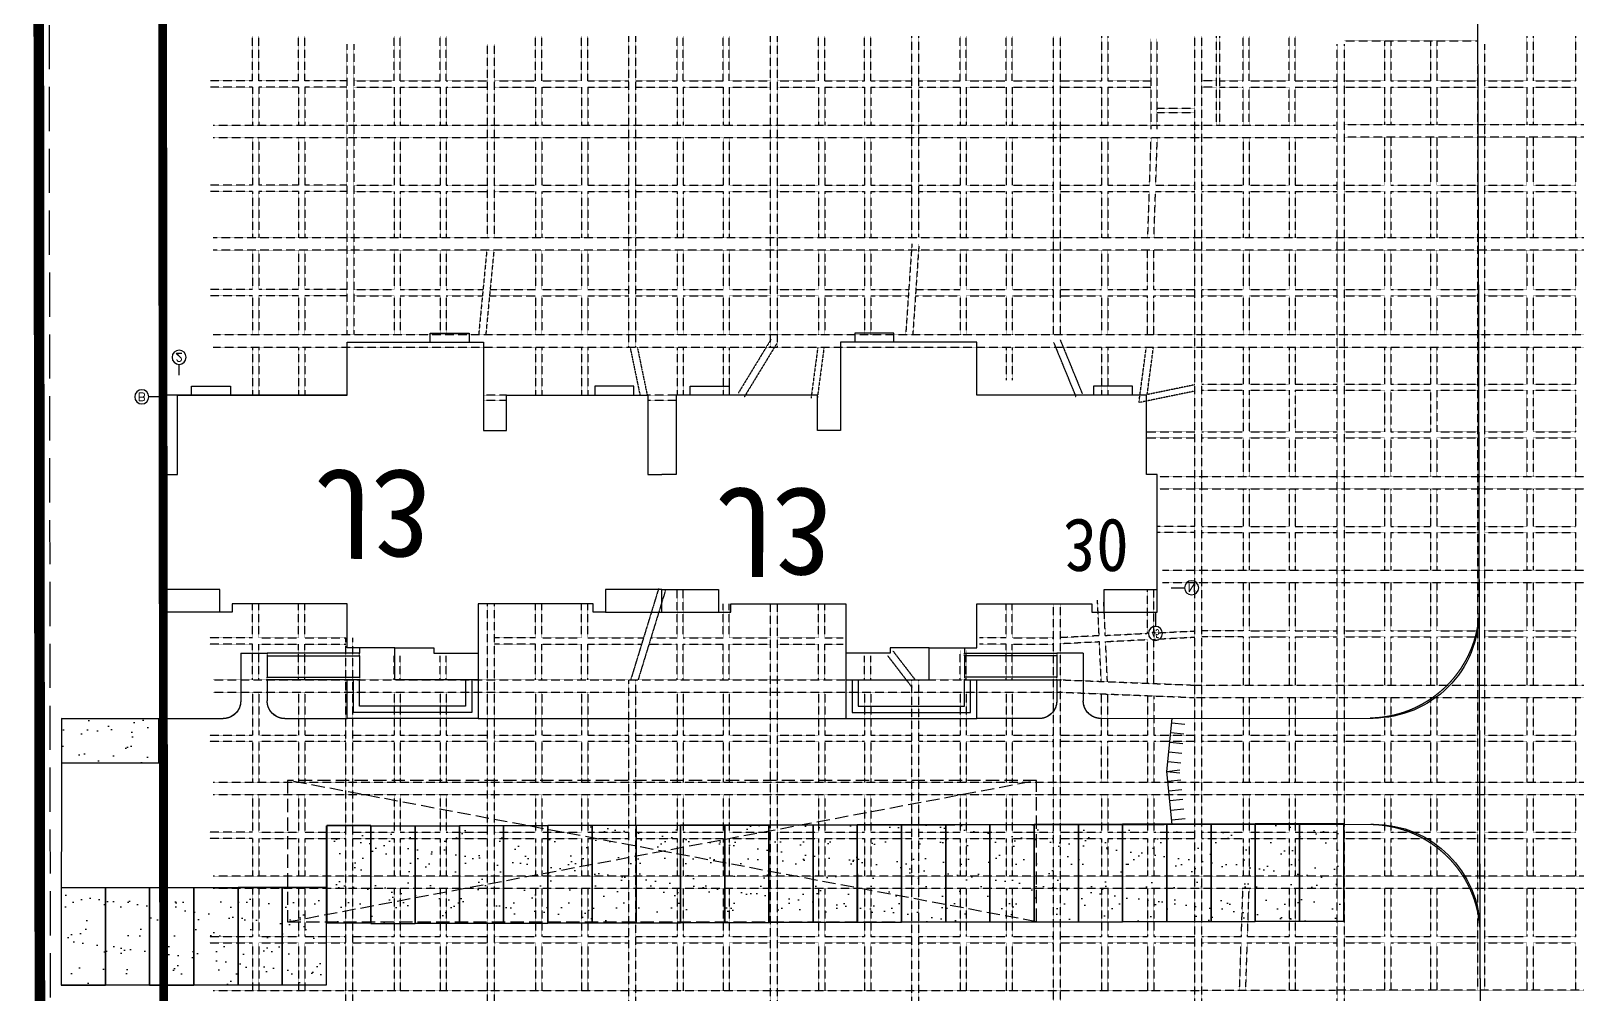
# Model space of a CAD drawing. Extents: x -1348811 to 123514, y -640545 to 749356.
# Drawn here: x -604078 to -516659, y 138089 to 192568 of the extents above; entities that cross this region are included whole.
import ezdxf
from ezdxf.enums import TextEntityAlignment as Align

# ---------------------------------------------------------------- set-up
doc = ezdxf.new("R2010")
doc.units = 0
doc.header["$LTSCALE"] = 10
doc.header["$MEASUREMENT"] = 0
for name, pattern in [('DASH', [0.35, 0.25, -0.1]), ('DASHDOT', [25.4, 12.7, -6.35, 0, -6.35]), ('DASHED2', [0.375, 0.25, -0.125]), ('DOTE', [2.42, 2, -0.2, 0.02, -0.2])]:
    doc.linetypes.add(name, pattern=pattern)
doc.layers.get('0').update_dxf_attribs({"linetype": 'CONTINUOUS'})
for name, color, linetype in [('AXIS', 3, 'CONTINUOUS'), ('AXIS_TEXT', 7, 'CONTINUOUS'), ('BEAM', 4, 'DASHED2'), ('BEAM_SE', 144, 'DASHED2'), ('BG', 40, 'CONTINUOUS'), ('car', 62, 'CONTINUOUS'), ('PUB_HATCH', 9, 'CONTINUOUS'), ('road', 7, 'CONTINUOUS'), ('STAIR', 9, 'CONTINUOUS'), ('STAIRS', 9, 'CONTINUOUS'), ('围墙', 6, 'CONTINUOUS'), ('图框', 7, 'CONTINUOUS'), ('小路', 55, 'CONTINUOUS'), ('层数', 252, 'CONTINUOUS'), ('控制线', 5, 'CONTINUOUS'), ('楼号', 252, 'CONTINUOUS'), ('消防登高场地', 3, 'CONTINUOUS'), ('铺地', 142, 'CONTINUOUS'), ('面积', 5, 'CONTINUOUS'), ('高层住宅轮廓线', 7, 'CONTINUOUS')]:
    doc.layers.add(name, color=color, linetype=linetype)
doc.styles.add('2', font='')
doc.styles.add('_TCH_AXIS', font='COMPLEX', dxfattribs={"bigfont": 'GBCBIG'})
doc.styles.add('COMPLEX', font='COMPLEX')
doc.styles.add('黑体', font='simhei.ttf')
doc.styles.get('2').set_extended_font_data('SimSun')

# ---------------------------------------------------------------- blocks, each defined once
blk = doc.blocks.new('_AXISO')
blk.add_circle((0, 0), 0.5)
at = {"layer": 'AXIS_TEXT', "style": 'COMPLEX', "width": 1.041667}
blk.add_attdef('A', text='', height=0.56, dxfattribs=at).set_placement((-0.25, -0.28), (0.25, -0.28), align=Align.FIT)
blk = doc.blocks.new('p2')
at = {"layer": 'AXIS'}
for p, q in [((27.9, 1.32), (27.9, 2.082)), ((28.781, -0.1), (29.545, -0.1)), ((-28.183, -10.9), (-29.013, -10.9)), ((-27.3, -12.135), (-27.3, -12.735))]:
    blk.add_line(p, q, dxfattribs=at)
at = {"layer": 'STAIR'}
for p, q in [((-17.1, 5.4), (-17.1, 5.4)), ((17.1, 5.4), (17.1, 5.4)), ((-22.32, 3.75), (-22.32, 4.95)), ((-17.1, 3.75), (-17.1, 4.95)), ((17.1, 3.75), (17.1, 4.95)), ((22.32, 3.75), (22.32, 4.95)), ((-17.1, 3.3), (-17.1, 3.6)), ((17.1, 3.3), (17.1, 3.6)), ((0, 1.28), (0, 0))]:
    blk.add_line(p, q, dxfattribs=at)
for points in [[(-10.4, 5.1), (-10.4, 5.1), (-10.4, 7.3), (-17.8, 7.3), (-17.8, 5.1)], [(10.4, 5.1), (10.4, 5.1), (10.4, 7.3), (17.8, 7.3), (17.8, 5.1)], [(-10.75, 5.1), (-10.75, 6.95), (-17.45, 6.95), (-17.45, 5.1)], [(-11.1, 5.1), (-11.1, 6.6), (-17.1, 6.6), (-17.1, 5.1)], [(10.75, 5.1), (10.75, 6.95), (17.45, 6.95), (17.45, 5.1)], [(11.1, 5.1), (11.1, 6.6), (17.1, 6.6), (17.1, 5.1)], [(-17.1, 5.05), (-17.1, 5.1), (-22.32, 5.1), (-22.32, 5.05)], [(-22.32, 5), (-22.32, 4.95), (-17.1, 4.95), (-17.1, 5)], [(17.1, 5.05), (17.1, 5.1), (22.32, 5.1), (22.32, 5.05)], [(22.32, 5), (22.32, 4.95), (17.1, 4.95), (17.1, 5)], [(-22.32, 3.7), (-22.32, 3.75), (-17.1, 3.75), (-17.1, 3.7)], [(-17.1, 3.65), (-17.1, 3.6), (-22.32, 3.6), (-22.32, 3.65)], [(22.32, 3.7), (22.32, 3.75), (17.1, 3.75), (17.1, 3.7)], [(17.1, 3.65), (17.1, 3.6), (22.32, 3.6), (22.32, 3.65)], [(-25, 1.28), (-28, 1.28), (-28, 0)], [(-3.2, 1.28), (3.2, 1.28)], [(25, 1.28), (28, 1.28), (28, 0)], [(-26.6, -11), (-26.6, -11.5), (-24.4, -11.5), (-24.4, -11)], [(-1.6, -11), (-1.6, -11.5), (-3.8, -11.5), (-3.8, -11)], [(1.6, -11), (1.6, -11.5), (3.8, -11.5), (3.8, -11)], [(26.6, -11), (26.6, -11.5), (24.4, -11.5), (24.4, -11)], [(-13.1, -14), (-13.1, -14.5), (-10.9, -14.5), (-10.9, -14)], [(13.1, -14), (13.1, -14.5), (10.9, -14.5), (10.9, -14)]]:
    blk.add_lwpolyline(points, dxfattribs=at)
at = {"layer": '高层住宅轮廓线'}
for points in [[(0, 0), (-3.2, 0), (-3.2, 1.28), (-3.9, 1.28), (-3.9, 0.8), (-10.4, 0.8), (-10.4, 5.1), (-15.1, 5.1), (-15.1, 3.3), (-17.8, 3.3), (-17.8, 0.8), (-24.3, 0.8), (-24.3, 1.28), (-25, 1.28), (-25, 0), (-28, 0), (-28, -6.5), (-27.4, -6.5), (-27.4, -11), (-17.8, -11), (-17.8, -14), (-10.1, -14), (-10.1, -9), (-8.8, -9), (-8.8, -11), (-0.8, -11), (-0.8, -6.5), (0, -6.5), (0, -6.5)], [(0, 0), (3.2, 0), (3.2, 1.28), (3.9, 1.28), (3.9, 0.8), (10.4, 0.8), (10.4, 5.1), (15.1, 5.1), (15.1, 3.3), (17.8, 3.3), (17.8, 0.8), (24.3, 0.8), (24.3, 1.28), (25, 1.28), (25, 0), (28, 0), (28, -6.5), (27.4, -6.5), (27.4, -11), (17.8, -11), (17.8, -14), (10.1, -14), (10.1, -9), (8.8, -9), (8.8, -11), (0.8, -11), (0.8, -6.5), (0, -6.5), (0, -6.5)], [(-15.1, 3.3), (-12.9, 3.3), (-12.9, 3.6), (-10.4, 3.6)], [(15.1, 3.3), (12.9, 3.3), (12.9, 3.6), (10.4, 3.6)]]:
    blk.add_lwpolyline(points, dxfattribs=at)
at = {"layer": 'AXIS'}
ref = blk.add_blockref('_AXISO', (27.9, 2.482), dxfattribs=dict(at, xscale=0.8000000000000007, yscale=0.8, zscale=0.8))
ref.add_attrib('A', '45', dxfattribs={"layer": 'AXIS_TEXT', "height": 0.4525, "style": '_TCH_AXIS', "width": 0.6}).set_placement((27.674, 2.256), (28.126, 2.256), align=Align.FIT)
ref = blk.add_blockref('_AXISO', (29.945, -0.1), dxfattribs=dict(at, xscale=0.8000000000000007, yscale=0.8, zscale=0.8))
ref.add_attrib('A', 'N', dxfattribs={"layer": 'AXIS_TEXT', "height": 0.453, "style": '_TCH_AXIS', "width": 1.105263}).set_placement((29.719, -0.326), (30.171, -0.326), align=Align.FIT)
ref = blk.add_blockref('_AXISO', (-29.413, -10.9), dxfattribs=dict(at, xscale=0.8000000000000007, yscale=0.7999999999999998, zscale=0.8))
ref.add_attrib('A', 'B', dxfattribs={"layer": 'AXIS_TEXT', "height": 0.453, "style": '_TCH_AXIS', "width": 1.235294}).set_placement((-29.639, -11.126), (-29.187, -11.126), align=Align.FIT)
ref = blk.add_blockref('_AXISO', (-27.3, -13.135), dxfattribs=dict(at, xscale=0.8000000000000007, yscale=0.8000000000000007, zscale=0.8))
ref.add_attrib('A', '2', dxfattribs={"layer": 'AXIS_TEXT', "height": 0.453, "style": '_TCH_AXIS', "width": 1.5}).set_placement((-27.526, -13.361), (-27.074, -13.361), align=Align.FIT)
blk = doc.blocks.new('A$C0E591078')
at = {"layer": 'road', "linetype": 'DASH', "ltscale": 10}
blk.add_line((106.41, 80.87), (137.1, 193.679), dxfattribs=at)
at = {"layer": '铺地', "linetype": 'DASH', "ltscale": 10}
for p, q in [((45.737, 163.208), (49.627, 177.75)), ((49.627, 177.75), (64.111, 173.849)), ((64.111, 173.849), (61.78, 165.165)), ((61.782, 165.175), (118.771, 149.726)), ((45.737, 163.208), (54.549, 160.835)), ((54.552, 157.002), (55.254, 159.609)), ((56.391, 158.06), (56.703, 159.219)), ((57.928, 159.925), (61.327, 159.009)), ((54.552, 157.002), (56.001, 156.612)), ((68.473, 157.085), (88.557, 151.675)), ((99.101, 148.835), (95.702, 149.751)), ((102.48, 147.918), (117.179, 143.942)), ((99.495, 146.451), (99.807, 147.61)), ((100.553, 144.613), (101.253, 147.213)), ((100.553, 144.613), (99.104, 145.003))]:
    blk.add_line(p, q, dxfattribs=at)
for centre, radius, start, end in [((54.289, 159.869), 1, 344.92597, 74.92597), ((57.668, 158.959), 1, 74.92597, 164.92597), ((120.299, 155.815), 6.277, 255.9036, 342.26179), ((98.841, 147.87), 1, 344.92597, 74.92597), ((102.219, 146.953), 1, 74.86203, 164.92597), ((115.431, 137.914), 6.276, 347.29466, 73.8207)]:
    blk.add_arc(centre, radius, start, end, dxfattribs=at)
at = {"layer": '面积', "color": 1, "linetype": 'DOTE'}
blk.add_lwpolyline([(0.421, 0.47), (110.507, -29.312), (128.924, -18.755), (198.499, 236.989), (187.448, 250.863, 0.004195), (167.593, 249.775), (66.131, 243.361), (0.421, 0.47)], format="xyb", close=True, dxfattribs=at)
at = {"layer": 'car', "linetype": 'ByBlock', "rotation": 344.9259704951949}
blk.add_blockref('p2', (76.616, 147.331), dxfattribs=at)
at = {"layer": '层数', "style": '2', "width": 0.9}
blk.add_text('30', height=3, rotation=345, dxfattribs=at).set_placement((97.52, 137.592))
at = {"layer": '楼号', "style": '黑体'}
blk.add_text('J3', height=5, rotation=345, dxfattribs=at).set_placement((77.899, 141.065))
blk = doc.blocks.new('lll')
at = {"layer": 'BEAM'}
for p, q in [((55796, 18024), (55796, -93476)), ((56196, 18024), (56196, -93476)), ((63846, 18024), (63846, -93026)), ((64246, 18024), (64246, -93026)), ((47796, 14613), (47796, -61383)), ((48196, 14748), (48196, -61383)), ((31796, 9212), (31796, -61383)), ((32196, 9347), (32196, -61383)), ((39796, 8746), (39796, -57076)), ((40196, 8881), (40196, -57076)), ((23796, 6512), (23796, -57076)), ((24196, 6331), (24196, -57076)), ((7796, 874), (7796, -59451)), ((8196, 874), (8196, -59451)), ((15796, 274), (15796, -61383)), ((16196, 274), (16196, -61383)), ((56246, -39476), (296, -39476)), ((56246, -39526), (63746, -39526)), ((88246, -39526), (63746, -39526)), ((71796, -39526), (71796, -93026)), ((72196, -39526), (72196, -93026)), ((95846, -45276), (296, -45276)), ((95846, -45976), (296, -45976)), ((95846, -50576), (296, -50576)), ((95846, -51276), (296, -51276)), ((296, -56376), (47996, -56376)), ((38408, -58460), (39796, -56658)), ((47996, -56376), (48239, -56376)), ((48239, -56376), (55739, -56076)), ((48253, -57076), (55753, -56776)), ((55739, -56076), (95696, -56076)), ((55753, -56776), (95696, -56776)), ((296, -57076), (48253, -57076)), ((25475, -62241), (23894, -57076)), ((25857, -62124), (24312, -57076)), ((38724, -58705), (39979, -57076)), ((53966, -62576), (95696, -62576)), ((53966, -63276), (95696, -63276)), ((53816, -67876), (95746, -67876)), ((53816, -68576), (95746, -68576)), ((16866, -72883), (15566, -72883)), ((16866, -73183), (15566, -73183)), ((23863, -75881), (24429, -73142)), ((24272, -75881), (24821, -73223)), ((26466, -72883), (24866, -72882)), ((26466, -73183), (24866, -73182)), ((31825, -76330), (29975, -73286)), ((32167, -76122), (30317, -73079)), ((47811, -76150), (49056, -73107)), ((48181, -76302), (49426, -73258)), ((81579, -75881), (296, -75881)), ((23796, -75881), (23796, -93476)), ((24196, -75881), (24196, -93476)), ((31796, -75881), (31796, -93476)), ((32196, -75881), (32196, -93476)), ((81579, -76581), (296, -76581)), ((7846, -93026), (7846, -76626)), ((8246, -93026), (8246, -76626)), ((15761, -81376), (15299, -76581)), ((16163, -81376), (15701, -76581)), ((39796, -81740), (39443, -76581)), ((40195, -81712), (39844, -76581)), ((47796, -76626), (47796, -93476)), ((48196, -76626), (48196, -93476)), ((81563, -81376), (296, -81376)), ((81563, -82076), (296, -82076)), ((15796, -82076), (15796, -93026)), ((16196, -82076), (16196, -93026)), ((39796, -82126), (39796, -93476)), ((40196, -82126), (40196, -93476)), ((63746, -87726), (296, -87726)), ((53296, -93326), (53296, -88226)), ((53646, -93326), (53646, -88226)), ((91894, -87776), (64246, -87776)), ((63746, -88426), (296, -88426)), ((53646, -89158), (55796, -89158)), ((56996, -93476), (56996, -88426)), ((57196, -93476), (57196, -88426)), ((91894, -88476), (64246, -88476)), ((53646, -89408), (55796, -89408)), ((64246, -93226), (71746, -93226))]:
    blk.add_line(p, q, dxfattribs=at)
at = {"layer": 'BEAM_SE'}
for p, q in [((2521, -42201), (2521, -39476)), ((2871, -42201), (2871, -39476)), ((5121, -42201), (5121, -39476)), ((5471, -42201), (5471, -39476)), ((10521, -42201), (10521, -39476)), ((10871, -42201), (10871, -39476)), ((13121, -42201), (13121, -39476)), ((13471, -42201), (13471, -39476)), ((18521, -42201), (18521, -39476)), ((18871, -42201), (18871, -39476)), ((21121, -42201), (21121, -39476)), ((21471, -42201), (21471, -39476)), ((26521, -42201), (26521, -39476)), ((26871, -42201), (26871, -39476)), ((29121, -42201), (29121, -39476)), ((29471, -42201), (29471, -39476)), ((34521, -42201), (34521, -39476)), ((34871, -42201), (34871, -39476)), ((37121, -42201), (37121, -39476)), ((37471, -42201), (37471, -39476)), ((42521, -42201), (42521, -39476)), ((42871, -42201), (42871, -39476)), ((45121, -42201), (45121, -39476)), ((45471, -42201), (45471, -39476)), ((50521, -42201), (50521, -39476)), ((50871, -42201), (50871, -39476)), ((53121, -42201), (53121, -39476)), ((53471, -42201), (53471, -39476)), ((58321, -39526), (58410, -42201)), ((58671, -39526), (58760, -42201)), ((61121, -42201), (61121, -39526)), ((61471, -42201), (61471, -39526)), ((66521, -42201), (66521, -39526)), ((66871, -42201), (66871, -39526)), ((69121, -42201), (69121, -39526)), ((69471, -42201), (69471, -39526)), ((74571, -42201), (74571, -39526)), ((74921, -42201), (74921, -39526)), ((77321, -42201), (77321, -39526)), ((96, -42201), (2521, -42201)), ((96, -42551), (2521, -42551)), ((2521, -45276), (2521, -42551)), ((2871, -42201), (5121, -42201)), ((2871, -42551), (5121, -42551)), ((2871, -45276), (2871, -42551)), ((5121, -45276), (5121, -42551)), ((5471, -42201), (7796, -42201)), ((5471, -42551), (7796, -42551)), ((5471, -45276), (5471, -42551)), ((8196, -42201), (10521, -42201)), ((8196, -42551), (10521, -42551)), ((10521, -45276), (10521, -42551)), ((10871, -42201), (13121, -42201)), ((10871, -42551), (13121, -42551)), ((10871, -45276), (10871, -42551)), ((13121, -45276), (13121, -42551)), ((13471, -42201), (15796, -42201)), ((13471, -42551), (15796, -42551)), ((13471, -45276), (13471, -42551)), ((16196, -42201), (18521, -42201)), ((16196, -42551), (18521, -42551)), ((18521, -45276), (18521, -42551)), ((18871, -42201), (21121, -42201)), ((18871, -42551), (21121, -42551)), ((18871, -45276), (18871, -42551)), ((21121, -45276), (21121, -42551)), ((21471, -42201), (23796, -42201)), ((21471, -42551), (23796, -42551)), ((21471, -45276), (21471, -42551)), ((24196, -42201), (26521, -42201)), ((24196, -42551), (26521, -42551)), ((26521, -45276), (26521, -42551)), ((26871, -42201), (29121, -42201)), ((26871, -42551), (29121, -42551)), ((26871, -45276), (26871, -42551)), ((29121, -45276), (29121, -42551)), ((29471, -42201), (31796, -42201)), ((29471, -42551), (31796, -42551)), ((29471, -45276), (29471, -42551)), ((32196, -42201), (34521, -42201)), ((32196, -42551), (34521, -42551)), ((34521, -45276), (34521, -42551)), ((34871, -42201), (37121, -42201)), ((34871, -42551), (37121, -42551)), ((34871, -45276), (34871, -42551)), ((37121, -45276), (37121, -42551)), ((37471, -42201), (39796, -42201)), ((37471, -42551), (39796, -42551)), ((37471, -45276), (37471, -42551)), ((40196, -42201), (42521, -42201)), ((40196, -42551), (42521, -42551)), ((42521, -45276), (42521, -42551)), ((42871, -42201), (45121, -42201)), ((42871, -42551), (45121, -42551)), ((42871, -45276), (42871, -42551)), ((45121, -45276), (45121, -42551)), ((45471, -42201), (47796, -42201)), ((45471, -42551), (47796, -42551)), ((45471, -45276), (45471, -42551)), ((48196, -42201), (50521, -42201)), ((48196, -42551), (50521, -42551)), ((50521, -45276), (50521, -42551)), ((50871, -42201), (53121, -42201)), ((50871, -42551), (53121, -42551)), ((50871, -45276), (50871, -42551)), ((53121, -45276), (53121, -42551)), ((53471, -42201), (55796, -42201)), ((53471, -42551), (55796, -42551)), ((53471, -45276), (53471, -42551)), ((56196, -42201), (58410, -42201)), ((56196, -42551), (58422, -42551)), ((58422, -42551), (58513, -45276)), ((58760, -42201), (61121, -42201)), ((58772, -42551), (58863, -45276)), ((58772, -42551), (61121, -42551)), ((61121, -45276), (61121, -42551)), ((61471, -42201), (63846, -42201)), ((61471, -42551), (63846, -42551)), ((61471, -45276), (61471, -42551)), ((64246, -42201), (66521, -42201)), ((64246, -42551), (66521, -42551)), ((66521, -45276), (66521, -42551)), ((66871, -42201), (69121, -42201)), ((66871, -42551), (69121, -42551)), ((66871, -45276), (66871, -42551)), ((69121, -45276), (69121, -42551)), ((69471, -42201), (71796, -42201)), ((69471, -42551), (71796, -42551)), ((69471, -45276), (69471, -42551)), ((72196, -42201), (74571, -42201)), ((72196, -42551), (74571, -42551)), ((74571, -45276), (74571, -42551)), ((74921, -42201), (77321, -42201)), ((74921, -42551), (77321, -42551)), ((74921, -45276), (74921, -42551)), ((77321, -45276), (77321, -42551)), ((2521, -48101), (2521, -45976)), ((2871, -48101), (2871, -45976)), ((5121, -48101), (5121, -45976)), ((5471, -48101), (5471, -45976)), ((10521, -48101), (10521, -45976)), ((10871, -48101), (10871, -45976)), ((13121, -48101), (13121, -45976)), ((13471, -48101), (13471, -45976)), ((18521, -48101), (18521, -45976)), ((18871, -48101), (18871, -45976)), ((21121, -48101), (21121, -45976)), ((21471, -48101), (21471, -45976)), ((26521, -48101), (26521, -45976)), ((26871, -48101), (26871, -45976)), ((29121, -48101), (29121, -45976)), ((29471, -48101), (29471, -45976)), ((34521, -48101), (34521, -45976)), ((34871, -48101), (34871, -45976)), ((37121, -48101), (37121, -45976)), ((37471, -48101), (37471, -45976)), ((42521, -48101), (42521, -45976)), ((42871, -48101), (42871, -45976)), ((45121, -48101), (45121, -45976)), ((45471, -48101), (45471, -45976)), ((50521, -48101), (50521, -45976)), ((50871, -48101), (50871, -45976)), ((53121, -48101), (53121, -45976)), ((53471, -48101), (53471, -45976)), ((58521, -48101), (58521, -45976)), ((58871, -48101), (58871, -45976)), ((61121, -48101), (61121, -45976)), ((61471, -48101), (61471, -45976)), ((66521, -48101), (66521, -45976)), ((66871, -48101), (66871, -45976)), ((69121, -48101), (69121, -45976)), ((69471, -48101), (69471, -45976)), ((74571, -48101), (74571, -45976)), ((74921, -48101), (74921, -45976)), ((77321, -48101), (77321, -45976)), ((2521, -48101), (96, -48101)), ((2521, -48451), (96, -48451)), ((2521, -50576), (2521, -48451)), ((2871, -48101), (5121, -48101)), ((2871, -48451), (5121, -48451)), ((2871, -50576), (2871, -48451)), ((5121, -50576), (5121, -48451)), ((5471, -48101), (7796, -48101)), ((5471, -48451), (7796, -48451)), ((5471, -50576), (5471, -48451)), ((8196, -48101), (10521, -48101)), ((8196, -48451), (10521, -48451)), ((10521, -50576), (10521, -48451)), ((10871, -48101), (13121, -48101)), ((10871, -48451), (13121, -48451)), ((10871, -50576), (10871, -48451)), ((13121, -50576), (13121, -48451)), ((13471, -48101), (15796, -48101)), ((13471, -48451), (15796, -48451)), ((13471, -50576), (13471, -48451)), ((16196, -48101), (18521, -48101)), ((16196, -48451), (18521, -48451)), ((18521, -50576), (18521, -48451)), ((18871, -48101), (21121, -48101)), ((18871, -48451), (21121, -48451)), ((18871, -50576), (18871, -48451)), ((21121, -50576), (21121, -48451)), ((21471, -48101), (23796, -48101)), ((21471, -48451), (23796, -48451)), ((21471, -50576), (21471, -48451)), ((24196, -48101), (26521, -48101)), ((24196, -48451), (26521, -48451)), ((26521, -50576), (26521, -48451)), ((26871, -48101), (29121, -48101)), ((26871, -48451), (29121, -48451)), ((26871, -50576), (26871, -48451)), ((29121, -50576), (29121, -48451)), ((29471, -48101), (31796, -48101)), ((29471, -48451), (31796, -48451)), ((29471, -50576), (29471, -48451)), ((32196, -48101), (34521, -48101)), ((32196, -48451), (34521, -48451)), ((34521, -50576), (34521, -48451)), ((34871, -48101), (37121, -48101)), ((34871, -48451), (37121, -48451)), ((34871, -50576), (34871, -48451)), ((37121, -50576), (37121, -48451)), ((37471, -48101), (39796, -48101)), ((37471, -48451), (39796, -48451)), ((37471, -50576), (37471, -48451)), ((40196, -48101), (42521, -48101)), ((40196, -48451), (42521, -48451)), ((42521, -50576), (42521, -48451)), ((42871, -48101), (45121, -48101)), ((42871, -48451), (45121, -48451)), ((42871, -50576), (42871, -48451)), ((45121, -50576), (45121, -48451)), ((45471, -48101), (47796, -48101)), ((45471, -48451), (47796, -48451)), ((45471, -50576), (45471, -48451)), ((48196, -48101), (50521, -48101)), ((48196, -48451), (50521, -48451)), ((50521, -50576), (50521, -48451)), ((50871, -48101), (53121, -48101)), ((50871, -48451), (53121, -48451)), ((50871, -50576), (50871, -48451)), ((53121, -50576), (53121, -48451)), ((53471, -48101), (55796, -48101)), ((53471, -48451), (55796, -48451)), ((53471, -50576), (53471, -48451)), ((56196, -48101), (58521, -48101)), ((56196, -48451), (58521, -48451)), ((58521, -50576), (58521, -48451)), ((58871, -48101), (61121, -48101)), ((58871, -48451), (61121, -48451)), ((58871, -50576), (58871, -48451)), ((61121, -50576), (61121, -48451)), ((61471, -48101), (63846, -48101)), ((61471, -48451), (63846, -48451)), ((61471, -50576), (61471, -48451)), ((64246, -48101), (66521, -48101)), ((64246, -48451), (66521, -48451)), ((66521, -50576), (66521, -48451)), ((66871, -48101), (69121, -48101)), ((66871, -48451), (69121, -48451)), ((66871, -50576), (66871, -48451)), ((69121, -50576), (69121, -48451)), ((69471, -48101), (71796, -48101)), ((69471, -48451), (71796, -48451)), ((69471, -50576), (69471, -48451)), ((72196, -48101), (74571, -48101)), ((72196, -48451), (74571, -48451)), ((74571, -50576), (74571, -48451)), ((74921, -48101), (77321, -48101)), ((74921, -48451), (77321, -48451)), ((74921, -50576), (74921, -48451)), ((77321, -50576), (77321, -48451)), ((2521, -53601), (2521, -51276)), ((2871, -53601), (2871, -51276)), ((5121, -53601), (5121, -51276)), ((5471, -53601), (5471, -51276)), ((10521, -53601), (10521, -51276)), ((10871, -53601), (10871, -51276)), ((13121, -53601), (13121, -51276)), ((13471, -53601), (13471, -51276)), ((18521, -53601), (18521, -51276)), ((18871, -53601), (18871, -51276)), ((21121, -53601), (21121, -51276)), ((21471, -53601), (21471, -51276)), ((26521, -53601), (26521, -51276)), ((26871, -53601), (26871, -51276)), ((29121, -53601), (29121, -51276)), ((29471, -53601), (29471, -51276)), ((34521, -53601), (34521, -51276)), ((34871, -53601), (34871, -51276)), ((37121, -53601), (37121, -51276)), ((37471, -53601), (37471, -51276)), ((42521, -53601), (42521, -51276)), ((42871, -53601), (42871, -51276)), ((45121, -53601), (45121, -51276)), ((45471, -53601), (45471, -51276)), ((50521, -51276), (50521, -53601)), ((50871, -51276), (50871, -53601)), ((53121, -53601), (53121, -51276)), ((53471, -53601), (53471, -51276)), ((58521, -53601), (58521, -51276)), ((58871, -53601), (58871, -51276)), ((61121, -53601), (61121, -51276)), ((61471, -53601), (61471, -51276)), ((66521, -53601), (66521, -51276)), ((66871, -53601), (66871, -51276)), ((69121, -53601), (69121, -51276)), ((69471, -53601), (69471, -51276)), ((74571, -53601), (74571, -51276)), ((74921, -53601), (74921, -51276)), ((77321, -53601), (77321, -51276)), ((96, -53601), (2521, -53601)), ((96, -53951), (2521, -53951)), ((2521, -56376), (2521, -53951)), ((2871, -53601), (5121, -53601)), ((2871, -53951), (5121, -53951)), ((2871, -56376), (2871, -53951)), ((5121, -56376), (5121, -53951)), ((5471, -53601), (7796, -53601)), ((5471, -53951), (7796, -53951)), ((5471, -56376), (5471, -53951)), ((8196, -53601), (10521, -53601)), ((8196, -53951), (10521, -53951)), ((10521, -56376), (10521, -53951)), ((10871, -53601), (13121, -53601)), ((10871, -53951), (13121, -53951)), ((10871, -56376), (10871, -53951)), ((13121, -56376), (13121, -53951)), ((13471, -53601), (15796, -53601)), ((13471, -53951), (15796, -53951)), ((13471, -56376), (13471, -53951)), ((16196, -53601), (18521, -53601)), ((16196, -53951), (18521, -53951)), ((18521, -56376), (18521, -53951)), ((18871, -53601), (21121, -53601)), ((18871, -53951), (21121, -53951)), ((18871, -56376), (18871, -53951)), ((21121, -56376), (21121, -53951)), ((21471, -53601), (23796, -53601)), ((21471, -53951), (23796, -53951)), ((21471, -56376), (21471, -53951)), ((24196, -53601), (26521, -53601)), ((24196, -53951), (26521, -53951)), ((26521, -56376), (26521, -53951)), ((26871, -53601), (29121, -53601)), ((26871, -53951), (29121, -53951)), ((26871, -56376), (26871, -53951)), ((29121, -56376), (29121, -53951)), ((29471, -53601), (31796, -53601)), ((29471, -53951), (31796, -53951)), ((29471, -56376), (29471, -53951)), ((32196, -53601), (34521, -53601)), ((32196, -53951), (34521, -53951)), ((34521, -56376), (34521, -53951)), ((34871, -53601), (37121, -53601)), ((34871, -53951), (37121, -53951)), ((34871, -56376), (34871, -53951)), ((37121, -56376), (37121, -53951)), ((37471, -53601), (39796, -53601)), ((37471, -53951), (39796, -53951)), ((37471, -56376), (37471, -53951)), ((40196, -53601), (42521, -53601)), ((40196, -53951), (42521, -53951)), ((42521, -56376), (42521, -53951)), ((42871, -53601), (45121, -53601)), ((42871, -53951), (45121, -53951)), ((42871, -56376), (42871, -53951)), ((45121, -56376), (45121, -53951)), ((45471, -53601), (47796, -53601)), ((45471, -53951), (47796, -53951)), ((45471, -56376), (45471, -53951)), ((48196, -53601), (50521, -53601)), ((48196, -53951), (50521, -53951)), ((50521, -53951), (50521, -56285)), ((50871, -53601), (53121, -53601)), ((50871, -53951), (50871, -56271)), ((50871, -53951), (53121, -53951)), ((53121, -56181), (53121, -53951)), ((53471, -53601), (55796, -53601)), ((53471, -53951), (55796, -53951)), ((53471, -56167), (53471, -53951)), ((56196, -53601), (58521, -53601)), ((56196, -53951), (58521, -53951)), ((58521, -56076), (58521, -53951)), ((58871, -53601), (61121, -53601)), ((58871, -53951), (61121, -53951)), ((58871, -56076), (58871, -53951)), ((61121, -56076), (61121, -53951)), ((61471, -53601), (63846, -53601)), ((61471, -53951), (63846, -53951)), ((61471, -56076), (61471, -53951)), ((64246, -53601), (66521, -53601)), ((64246, -53951), (66521, -53951)), ((66521, -56076), (66521, -53951)), ((66871, -53601), (69121, -53601)), ((66871, -53951), (69121, -53951)), ((66871, -56076), (66871, -53951)), ((69121, -56076), (69121, -53951)), ((69471, -53601), (71796, -53601)), ((69471, -53951), (71796, -53951)), ((69471, -56076), (69471, -53951)), ((72196, -53601), (74571, -53601)), ((72196, -53951), (74571, -53951)), ((74571, -56076), (74571, -53951)), ((74921, -53601), (77321, -53601)), ((74921, -53951), (77321, -53951)), ((74921, -56076), (74921, -53951)), ((77321, -56076), (77321, -53951)), ((58521, -59501), (58521, -56776)), ((58871, -59501), (58871, -56776)), ((61121, -59501), (61121, -56776)), ((61471, -59501), (61471, -56776)), ((66521, -59501), (66521, -56776)), ((66871, -59501), (66871, -56776)), ((69121, -59501), (69121, -56776)), ((69471, -59501), (69471, -56776)), ((74571, -59501), (74571, -56776)), ((74921, -59501), (74921, -56776)), ((77321, -59501), (77321, -56776)), ((2521, -57076), (2521, -59101)), ((2871, -57076), (2871, -59101)), ((5121, -57076), (5121, -59101)), ((5471, -57076), (5471, -59101)), ((10521, -57076), (10521, -58433)), ((10871, -57076), (10871, -58433)), ((13121, -57076), (13121, -58433)), ((13471, -57076), (13471, -58433)), ((18521, -57076), (18521, -59101)), ((18871, -57076), (18871, -59101)), ((21121, -57076), (21121, -59101)), ((21471, -57076), (21471, -59101)), ((26521, -57076), (26521, -59101)), ((26871, -57076), (26871, -59101)), ((29121, -57076), (29121, -59101)), ((29471, -57076), (29471, -59101)), ((34521, -57076), (34521, -59101)), ((34871, -57076), (34871, -59101)), ((37121, -57076), (37121, -58433)), ((37471, -57076), (37471, -58433)), ((42521, -57076), (42521, -58733)), ((42871, -57076), (42871, -58733)), ((45121, -57076), (45121, -59101)), ((45471, -57076), (45471, -59101)), ((50500, -56986), (50398, -59221)), ((50851, -56972), (50748, -59239)), ((53121, -56881), (53121, -59357)), ((53471, -56867), (53471, -59375)), ((2521, -59101), (96, -59101)), ((2871, -59101), (5121, -59101)), ((5471, -59101), (7796, -59101)), ((18521, -59101), (16196, -59101)), ((18871, -59101), (21121, -59101)), ((21471, -59101), (24514, -59101)), ((24932, -59101), (26521, -59101)), ((26871, -59101), (29121, -59101)), ((29471, -59101), (31796, -59101)), ((32196, -59101), (34521, -59101)), ((34871, -59101), (35916, -59101)), ((45121, -59101), (43616, -59101)), ((45471, -59101), (47796, -59101)), ((50398, -59221), (48196, -59111)), ((50748, -59239), (53121, -59357)), ((53471, -59375), (55796, -59491)), ((2521, -59451), (96, -59451)), ((2521, -59451), (2521, -61383)), ((2871, -59451), (2871, -61383)), ((2871, -59451), (5121, -59451)), ((5121, -59451), (5121, -61383)), ((5471, -59451), (5471, -61383)), ((5471, -59451), (7796, -59451)), ((18521, -59451), (16196, -59451)), ((18521, -59451), (18521, -61383)), ((18871, -59451), (18871, -61383)), ((18871, -59451), (21121, -59451)), ((21121, -59451), (21121, -61383)), ((21471, -59451), (21471, -61383)), ((21471, -59451), (24621, -59451)), ((25039, -59451), (26521, -59451)), ((26521, -59451), (26521, -62183)), ((26871, -59451), (26871, -62183)), ((26871, -59451), (29121, -59451)), ((29121, -59451), (29121, -61383)), ((29471, -59451), (29471, -61383)), ((29471, -59451), (31796, -59451)), ((32196, -59451), (34521, -59451)), ((34521, -59451), (34521, -61383)), ((34871, -59451), (34871, -61383)), ((34871, -59451), (35916, -59451)), ((45121, -59451), (43616, -59451)), ((45121, -59451), (45121, -61383)), ((45471, -59451), (45471, -61383)), ((45471, -59451), (47796, -59451)), ((50382, -59571), (48196, -59461)), ((50382, -59571), (50291, -61575)), ((50732, -59588), (50641, -61590)), ((50732, -59588), (53121, -59708)), ((53121, -59708), (53121, -62183)), ((53471, -59725), (53471, -62183)), ((53471, -59725), (55796, -59841)), ((58521, -59501), (56196, -59501)), ((58521, -59851), (56196, -59851)), ((58521, -62576), (58521, -59851)), ((58871, -59501), (61121, -59501)), ((58871, -59851), (61121, -59851)), ((58871, -62576), (58871, -59851)), ((61121, -62576), (61121, -59851)), ((61471, -59501), (63846, -59501)), ((61471, -59851), (63846, -59851)), ((61471, -62576), (61471, -59851)), ((64246, -59501), (66521, -59501)), ((64246, -59851), (66521, -59851)), ((66521, -62576), (66521, -59851)), ((66871, -59501), (69121, -59501)), ((66871, -59851), (69121, -59851)), ((66871, -62576), (66871, -59851)), ((69121, -62576), (69121, -59851)), ((69471, -59501), (71796, -59501)), ((69471, -59851), (71796, -59851)), ((69471, -62576), (69471, -59851)), ((72196, -59501), (74571, -59501)), ((72196, -59851), (74571, -59851)), ((74571, -62576), (74571, -59851)), ((74921, -59501), (77321, -59501)), ((74921, -59851), (77321, -59851)), ((74921, -62576), (74921, -59851)), ((77321, -62576), (77321, -59851)), ((58521, -65401), (58521, -63276)), ((58871, -65401), (58871, -63276)), ((61121, -65401), (61121, -63276)), ((61471, -65401), (61471, -63276)), ((66521, -65401), (66521, -63276)), ((66871, -65401), (66871, -63276)), ((69121, -65401), (69121, -63276)), ((69471, -65401), (69471, -63276)), ((74571, -65401), (74571, -63276)), ((74921, -65401), (74921, -63276)), ((77321, -65401), (77321, -63276)), ((55796, -65401), (53666, -65401)), ((56196, -65401), (58521, -65401)), ((58871, -65401), (61121, -65401)), ((61471, -65401), (63846, -65401)), ((64246, -65401), (66521, -65401)), ((66871, -65401), (69121, -65401)), ((69471, -65401), (71796, -65401)), ((72196, -65401), (74571, -65401)), ((74921, -65401), (77321, -65401)), ((55796, -65751), (53666, -65751)), ((56196, -65751), (58521, -65751)), ((58521, -67876), (58521, -65751)), ((58871, -65751), (61121, -65751)), ((58871, -67876), (58871, -65751)), ((61121, -67876), (61121, -65751)), ((61471, -65751), (63846, -65751)), ((61471, -67876), (61471, -65751)), ((64246, -65751), (66521, -65751)), ((66521, -67876), (66521, -65751)), ((66871, -65751), (69121, -65751)), ((66871, -67876), (66871, -65751)), ((69121, -67876), (69121, -65751)), ((69471, -65751), (71796, -65751)), ((69471, -67876), (69471, -65751)), ((72196, -65751), (74571, -65751)), ((74571, -67876), (74571, -65751)), ((74921, -65751), (77321, -65751)), ((74921, -67876), (74921, -65751)), ((77321, -67876), (77321, -65751)), ((58521, -70758), (58521, -68576)), ((58871, -70758), (58871, -68576)), ((61121, -70758), (61121, -68576)), ((61471, -70758), (61471, -68576)), ((66521, -70758), (66521, -68576)), ((66871, -70758), (66871, -68576)), ((69121, -70758), (69121, -68576)), ((69471, -70758), (69471, -68576)), ((74571, -70758), (74571, -68576)), ((74921, -70758), (74921, -68576)), ((77321, -70758), (77321, -68576)), ((53066, -70758), (55796, -70758)), ((56196, -70758), (58521, -70758)), ((58871, -70758), (61121, -70758)), ((61471, -70758), (63846, -70758)), ((64246, -70758), (66521, -70758)), ((66871, -70758), (69121, -70758)), ((69471, -70758), (71796, -70758)), ((72196, -70758), (74571, -70758)), ((74921, -70758), (77321, -70758)), ((53066, -71108), (55796, -71108)), ((56196, -71108), (58521, -71108)), ((58521, -73452), (58521, -71108)), ((58871, -71108), (61121, -71108)), ((58871, -73452), (58871, -71108)), ((61121, -73452), (61121, -71108)), ((61471, -71108), (63846, -71108)), ((61471, -73453), (61471, -71108)), ((64246, -71108), (66521, -71108)), ((66521, -73454), (66521, -71108)), ((66871, -71108), (69121, -71108)), ((66871, -73454), (66871, -71108)), ((69121, -73454), (69121, -71108)), ((69471, -71108), (71796, -71108)), ((69471, -73455), (69471, -71108)), ((72196, -71108), (74571, -71108)), ((74571, -73456), (74571, -71108)), ((74921, -71108), (77321, -71108)), ((74921, -73456), (74921, -71108)), ((77321, -73457), (77321, -71108)), ((2521, -75881), (2521, -73183)), ((2871, -75881), (2871, -73183)), ((5121, -75881), (5121, -73183)), ((5471, -75881), (5471, -73183)), ((18521, -75881), (18521, -73183)), ((18871, -75881), (18871, -73183)), ((21121, -75881), (21121, -73183)), ((21471, -75881), (21471, -73183)), ((26521, -75881), (26521, -73183)), ((26871, -75881), (26871, -73183)), ((29121, -75881), (29121, -73183)), ((29471, -75881), (29471, -73183)), ((34474, -75881), (34093, -73006)), ((34827, -75881), (34439, -72960)), ((50521, -75881), (50521, -73183)), ((50871, -75881), (50871, -73183)), ((52634, -72756), (53048, -75881)), ((55796, -73406), (52634, -72756)), ((53098, -73209), (53452, -75881)), ((55796, -73764), (53098, -73209)), ((45121, -75881), (45121, -74033)), ((45471, -75881), (45471, -74033)), ((56196, -73451), (58521, -73452)), ((56196, -73801), (58521, -73802)), ((58521, -75881), (58521, -73802)), ((58871, -73452), (61121, -73452)), ((58871, -73802), (61121, -73802)), ((58871, -75881), (58871, -73802)), ((61121, -75881), (61121, -73802)), ((61471, -73453), (63846, -73453)), ((61471, -73803), (63846, -73803)), ((61471, -75881), (61471, -73803)), ((64246, -73453), (66521, -73454)), ((64246, -73803), (66521, -73804)), ((66521, -75881), (66521, -73804)), ((66871, -73454), (69121, -73454)), ((66871, -73804), (69121, -73804)), ((66871, -75881), (66871, -73804)), ((69121, -75881), (69121, -73804)), ((69471, -73455), (71796, -73455)), ((69471, -73805), (71796, -73805)), ((69471, -75881), (69471, -73805)), ((72196, -73455), (74571, -73456)), ((72196, -73805), (74571, -73806)), ((74571, -75881), (74571, -73806)), ((74921, -73456), (77321, -73457)), ((74921, -73806), (77321, -73807)), ((74921, -75881), (74921, -73806)), ((77321, -75881), (77321, -73807)), ((2521, -78801), (2521, -76581)), ((2871, -78801), (2871, -76581)), ((5121, -78801), (5121, -76581)), ((5471, -78801), (5471, -76581)), ((10521, -78801), (10521, -76581)), ((10871, -78801), (10871, -76581)), ((13121, -78801), (13121, -76581)), ((13471, -78801), (13471, -76581)), ((18521, -78801), (18521, -76581)), ((18871, -78801), (18871, -76581)), ((21121, -78801), (21121, -76581)), ((21471, -78801), (21471, -76581)), ((26521, -78801), (26521, -76581)), ((26871, -78801), (26871, -76581)), ((29121, -78801), (29121, -76581)), ((29471, -78801), (29471, -76581)), ((34521, -78801), (34521, -76581)), ((34871, -78801), (34871, -76581)), ((37121, -78801), (37121, -76581)), ((37471, -78801), (37471, -76581)), ((42521, -78801), (42521, -76581)), ((42871, -78801), (42871, -76581)), ((45121, -78801), (45121, -76581)), ((45471, -78801), (45471, -76581)), ((50521, -78801), (50521, -76581)), ((50871, -78801), (50871, -76581)), ((53121, -76581), (53121, -78801)), ((53471, -76581), (53471, -78801)), ((58521, -78801), (58521, -76581)), ((58871, -78801), (58871, -76581)), ((61121, -78801), (61121, -76581)), ((61471, -78801), (61471, -76581)), ((66521, -78801), (66521, -76581)), ((66871, -78801), (66871, -76581)), ((69121, -78801), (69121, -76581)), ((69471, -78801), (69471, -76581)), ((74571, -78801), (74571, -76581)), ((74921, -78801), (74921, -76581)), ((77321, -78801), (77321, -76581)), ((2521, -78801), (146, -78801)), ((2521, -79151), (146, -79151)), ((2521, -81376), (2521, -79151)), ((5121, -78801), (2871, -78801)), ((2871, -81376), (2871, -79151)), ((5121, -79151), (2871, -79151)), ((5121, -81376), (5121, -79151)), ((7846, -78801), (5471, -78801)), ((5471, -81376), (5471, -79151)), ((7846, -79151), (5471, -79151)), ((8246, -78801), (10521, -78801)), ((8246, -79151), (10521, -79151)), ((10521, -81376), (10521, -79151)), ((10871, -78801), (13121, -78801)), ((10871, -81376), (10871, -79151)), ((10871, -79151), (13121, -79151)), ((13121, -81376), (13121, -79151)), ((13471, -78801), (15513, -78801)), ((13471, -79151), (15547, -79151)), ((13471, -81376), (13471, -79151)), ((15915, -78801), (18521, -78801)), ((15949, -79151), (18521, -79151)), ((18521, -81376), (18521, -79151)), ((18871, -78801), (21121, -78801)), ((18871, -81376), (18871, -79151)), ((18871, -79151), (21121, -79151)), ((21121, -81376), (21121, -79151)), ((21471, -78801), (23796, -78801)), ((21471, -79151), (23796, -79151)), ((21471, -81376), (21471, -79151)), ((24196, -78801), (26521, -78801)), ((24196, -79151), (26521, -79151)), ((26521, -81376), (26521, -79151)), ((26871, -78801), (29121, -78801)), ((26871, -79151), (29121, -79151)), ((26871, -81376), (26871, -79151)), ((29121, -81376), (29121, -79151)), ((29471, -78801), (31796, -78801)), ((29471, -79151), (31796, -79151)), ((29471, -81376), (29471, -79151)), ((32196, -78801), (34521, -78801)), ((32196, -79151), (34521, -79151)), ((34521, -81376), (34521, -79151)), ((34871, -78801), (37121, -78801)), ((34871, -79151), (37121, -79151)), ((34871, -81376), (34871, -79151)), ((37121, -81376), (37121, -79151)), ((37471, -78801), (39595, -78801)), ((37471, -79151), (39619, -79151)), ((37471, -81376), (37471, -79151)), ((39996, -78801), (42521, -78801)), ((40020, -79151), (42521, -79151)), ((42521, -81376), (42521, -79151)), ((42871, -78801), (45121, -78801)), ((42871, -79151), (45121, -79151)), ((42871, -81376), (42871, -79151)), ((45121, -81376), (45121, -79151)), ((45471, -78801), (47796, -78801)), ((45471, -79151), (47796, -79151)), ((45471, -81376), (45471, -79151)), ((48196, -78801), (50521, -78801)), ((48196, -79151), (50521, -79151)), ((50521, -81376), (50521, -79151)), ((50871, -78801), (53121, -78801)), ((50871, -79151), (53121, -79151)), ((50871, -81376), (50871, -79151)), ((53121, -79151), (53121, -81376)), ((53471, -78801), (55796, -78801)), ((53471, -79151), (53471, -81376)), ((53471, -79151), (55796, -79151)), ((56196, -78801), (58521, -78801)), ((56196, -79151), (58521, -79151)), ((58521, -81376), (58521, -79151)), ((58871, -78801), (61121, -78801)), ((58871, -79151), (61121, -79151)), ((58871, -81376), (58871, -79151)), ((61121, -81376), (61121, -79151)), ((61471, -78801), (63846, -78801)), ((61471, -79151), (63846, -79151)), ((61471, -81376), (61471, -79151)), ((64246, -78801), (66521, -78801)), ((64246, -79151), (66521, -79151)), ((66521, -81376), (66521, -79151)), ((66871, -78801), (69121, -78801)), ((66871, -79151), (69121, -79151)), ((66871, -81376), (66871, -79151)), ((69121, -81376), (69121, -79151)), ((69471, -78801), (71796, -78801)), ((69471, -79151), (71796, -79151)), ((69471, -81376), (69471, -79151)), ((72196, -78801), (74571, -78801)), ((72196, -79151), (74571, -79151)), ((74571, -81376), (74571, -79151)), ((74921, -78801), (77321, -78801)), ((74921, -79151), (77321, -79151)), ((74921, -81376), (74921, -79151)), ((77321, -81376), (77321, -79151)), ((2521, -84701), (2521, -82076)), ((2871, -84701), (2871, -82076)), ((5121, -84701), (5121, -82076)), ((5471, -84701), (5471, -82076)), ((10521, -84701), (10521, -82076)), ((10871, -84701), (10871, -82076)), ((13121, -84701), (13121, -82076)), ((13471, -84701), (13471, -82076)), ((18521, -84701), (18521, -82076)), ((18871, -84701), (18871, -82076)), ((21121, -84701), (21121, -82076)), ((21471, -84701), (21471, -82076)), ((26521, -84701), (26521, -82076)), ((26871, -84701), (26871, -82076)), ((29121, -84701), (29121, -82076)), ((29471, -84701), (29471, -82076)), ((34521, -84701), (34521, -82076)), ((34871, -84701), (34871, -82076)), ((37121, -84701), (37121, -82076)), ((37471, -84701), (37471, -82076)), ((42521, -84701), (42521, -82076)), ((42871, -84701), (42871, -82076)), ((45121, -84701), (45121, -82076)), ((45471, -84701), (45471, -82076)), ((50521, -84701), (50521, -82076)), ((50871, -84701), (50871, -82076)), ((53133, -82076), (53220, -84701)), ((53483, -82076), (53570, -84701)), ((58521, -84701), (58521, -82076)), ((58871, -84701), (58871, -82076)), ((61121, -84701), (61121, -82076)), ((61471, -84701), (61471, -82076)), ((66521, -84701), (66521, -82076)), ((66871, -84701), (66871, -82076)), ((69121, -84701), (69121, -82076)), ((69471, -84701), (69471, -82076)), ((74571, -84701), (74571, -82076)), ((74921, -84701), (74921, -82076)), ((77321, -84701), (77321, -82076)), ((2521, -84701), (146, -84701)), ((5121, -84701), (2871, -84701)), ((7846, -84701), (5471, -84701)), ((8246, -84701), (10521, -84701)), ((10871, -84701), (13121, -84701)), ((13471, -84701), (15796, -84701)), ((16196, -84701), (18521, -84701)), ((18871, -84701), (21121, -84701)), ((21471, -84701), (23796, -84701)), ((24196, -84701), (26521, -84701)), ((26871, -84701), (29121, -84701)), ((29471, -84701), (31796, -84701)), ((32196, -84701), (34521, -84701)), ((34871, -84701), (37121, -84701)), ((37471, -84701), (39796, -84701)), ((40196, -84701), (42521, -84701)), ((42871, -84701), (45121, -84701)), ((45471, -84701), (47796, -84701)), ((48196, -84701), (50521, -84701)), ((50871, -84701), (53220, -84701)), ((53570, -84701), (55796, -84701)), ((56196, -84701), (58521, -84701)), ((58871, -84701), (61121, -84701)), ((61471, -84701), (63846, -84701)), ((64246, -84701), (66521, -84701)), ((66871, -84701), (69121, -84701)), ((69471, -84701), (71796, -84701)), ((72196, -84701), (74571, -84701)), ((74921, -84701), (77321, -84701)), ((2521, -85051), (146, -85051)), ((2521, -87726), (2521, -85051)), ((2871, -87726), (2871, -85051)), ((5121, -85051), (2871, -85051)), ((5121, -87726), (5121, -85051)), ((5471, -87726), (5471, -85051)), ((7846, -85051), (5471, -85051)), ((8246, -85051), (10521, -85051)), ((10521, -87726), (10521, -85051)), ((10871, -87726), (10871, -85051)), ((10871, -85051), (13121, -85051)), ((13121, -87726), (13121, -85051)), ((13471, -85051), (15796, -85051)), ((13471, -87726), (13471, -85051)), ((16196, -85051), (18521, -85051)), ((18521, -87726), (18521, -85051)), ((18871, -87726), (18871, -85051)), ((18871, -85051), (21121, -85051)), ((21121, -87726), (21121, -85051)), ((21471, -85051), (23796, -85051)), ((21471, -87726), (21471, -85051)), ((24196, -85051), (26521, -85051)), ((26521, -87726), (26521, -85051)), ((26871, -85051), (29121, -85051)), ((26871, -87726), (26871, -85051)), ((29121, -87726), (29121, -85051)), ((29471, -85051), (31796, -85051)), ((29471, -87726), (29471, -85051)), ((32196, -85051), (34521, -85051)), ((34521, -87726), (34521, -85051)), ((34871, -85051), (37121, -85051)), ((34871, -87726), (34871, -85051)), ((37121, -87726), (37121, -85051)), ((37471, -85051), (39796, -85051)), ((37471, -87726), (37471, -85051)), ((40196, -85051), (42521, -85051)), ((42521, -87726), (42521, -85051)), ((42871, -85051), (45121, -85051)), ((42871, -87726), (42871, -85051)), ((45121, -87726), (45121, -85051)), ((45471, -85051), (47796, -85051)), ((45471, -87726), (45471, -85051)), ((48196, -85051), (50521, -85051)), ((50521, -87726), (50521, -85051)), ((50871, -85051), (53232, -85051)), ((50871, -87726), (50871, -85051)), ((53232, -85051), (53321, -87726)), ((53582, -85051), (53671, -87726)), ((53582, -85051), (55796, -85051)), ((56196, -85051), (58521, -85051)), ((58521, -87726), (58521, -85051)), ((58871, -85051), (61121, -85051)), ((58871, -87726), (58871, -85051)), ((61121, -87726), (61121, -85051)), ((61471, -85051), (63846, -85051)), ((61471, -87726), (61471, -85051)), ((64246, -85051), (66521, -85051)), ((66521, -87776), (66521, -85051)), ((66871, -85051), (69121, -85051)), ((66871, -87776), (66871, -85051)), ((69121, -87776), (69121, -85051)), ((69471, -85051), (71796, -85051)), ((69471, -87776), (69471, -85051)), ((72196, -85051), (74571, -85051)), ((74571, -87776), (74571, -85051)), ((74921, -85051), (77321, -85051)), ((74921, -87776), (74921, -85051)), ((77321, -87776), (77321, -85051)), ((2521, -90601), (2521, -88426)), ((2871, -90601), (2871, -88426)), ((5121, -90601), (5121, -88426)), ((5471, -90601), (5471, -88426)), ((10521, -90601), (10521, -88426)), ((10871, -90601), (10871, -88426)), ((13121, -90601), (13121, -88426)), ((13471, -90601), (13471, -88426)), ((18521, -90601), (18521, -88426)), ((18871, -90601), (18871, -88426)), ((21121, -90601), (21121, -88426)), ((21471, -90601), (21471, -88426)), ((26521, -90601), (26521, -88426)), ((26871, -90601), (26871, -88426)), ((29121, -90601), (29121, -88426)), ((29471, -90601), (29471, -88426)), ((34521, -90601), (34521, -88426)), ((34871, -90601), (34871, -88426)), ((37121, -90601), (37121, -88426)), ((37471, -90601), (37471, -88426)), ((42521, -90601), (42521, -88426)), ((42871, -90601), (42871, -88426)), ((45121, -90601), (45121, -88426)), ((45471, -90601), (45471, -88426)), ((50521, -90601), (50521, -88426)), ((50871, -90601), (50871, -88426)), ((58521, -88426), (58521, -90601)), ((58871, -88426), (58871, -90601)), ((61121, -88426), (61121, -90601)), ((61471, -88426), (61471, -90601)), ((66521, -90601), (66521, -88476)), ((66871, -90601), (66871, -88476)), ((69121, -90601), (69121, -88476)), ((69471, -90601), (69471, -88476)), ((74571, -90601), (74571, -88476)), ((74921, -90601), (74921, -88476)), ((77321, -90601), (77321, -88476)), ((2521, -90601), (146, -90601)), ((5121, -90601), (2871, -90601)), ((7846, -90601), (5471, -90601)), ((8246, -90601), (10521, -90601)), ((10871, -90601), (13121, -90601)), ((13471, -90601), (15796, -90601)), ((16196, -90601), (18521, -90601)), ((18871, -90601), (21121, -90601)), ((21471, -90601), (23796, -90601)), ((24196, -90601), (26521, -90601)), ((26871, -90601), (29121, -90601)), ((29471, -90601), (31796, -90601)), ((32196, -90601), (34521, -90601)), ((34871, -90601), (37121, -90601)), ((37471, -90601), (39796, -90601)), ((40196, -90601), (42521, -90601)), ((42871, -90601), (45121, -90601)), ((45471, -90601), (47796, -90601)), ((48196, -90601), (50521, -90601)), ((50871, -90601), (53296, -90601)), ((56996, -90601), (56196, -90601)), ((57196, -90601), (58521, -90601)), ((58871, -90601), (61121, -90601)), ((61471, -90601), (63846, -90601)), ((64246, -90601), (66521, -90601)), ((66871, -90601), (69121, -90601)), ((69471, -90601), (71796, -90601)), ((72196, -90601), (74571, -90601)), ((74921, -90601), (77321, -90601)), ((2521, -90951), (146, -90951)), ((2521, -90951), (2521, -93476)), ((2871, -90951), (2871, -93476)), ((5121, -90951), (2871, -90951)), ((5121, -90951), (5121, -93476)), ((5471, -90951), (5471, -93476)), ((7846, -90951), (5471, -90951)), ((8246, -90951), (10521, -90951)), ((10521, -90951), (10521, -93476)), ((10871, -90951), (10871, -93476)), ((10871, -90951), (13121, -90951)), ((13121, -90951), (13121, -93476)), ((13471, -90951), (15796, -90951)), ((13471, -90951), (13471, -93476)), ((16196, -90951), (18521, -90951)), ((18521, -90951), (18521, -93476)), ((18871, -90951), (18871, -93476)), ((18871, -90951), (21121, -90951)), ((21121, -90951), (21121, -93476)), ((21471, -90951), (23796, -90951)), ((21471, -90951), (21471, -93476)), ((24196, -90951), (26521, -90951)), ((26521, -90951), (26521, -93476)), ((26871, -90951), (29121, -90951)), ((26871, -90951), (26871, -93476)), ((29121, -90951), (29121, -93476)), ((29471, -90951), (31796, -90951)), ((29471, -90951), (29471, -93476)), ((32196, -90951), (34521, -90951)), ((34521, -90951), (34521, -93476)), ((34871, -90951), (37121, -90951)), ((34871, -90951), (34871, -93476)), ((37121, -90951), (37121, -93476)), ((37471, -90951), (39796, -90951)), ((37471, -90951), (37471, -93476)), ((40196, -90951), (42521, -90951)), ((42521, -90951), (42521, -93476)), ((42871, -90951), (45121, -90951)), ((42871, -90951), (42871, -93476)), ((45121, -90951), (45121, -93476)), ((45471, -90951), (47796, -90951)), ((45471, -90951), (45471, -93476)), ((48196, -90951), (50521, -90951)), ((50521, -93476), (50521, -90951)), ((50871, -90951), (53296, -90951)), ((50871, -93476), (50871, -90951)), ((56996, -90951), (56196, -90951)), ((57196, -90951), (58521, -90951)), ((58521, -90951), (58521, -93476)), ((58871, -90951), (58871, -93476)), ((58871, -90951), (61121, -90951)), ((61121, -90951), (61121, -93476)), ((61471, -90951), (61471, -93476)), ((61471, -90951), (63846, -90951)), ((64246, -90951), (66521, -90951)), ((66521, -93226), (66521, -90951)), ((66871, -90951), (69121, -90951)), ((66871, -93226), (66871, -90951)), ((69121, -93226), (69121, -90951)), ((69471, -90951), (71796, -90951)), ((69471, -93226), (69471, -90951)), ((72196, -90951), (74571, -90951)), ((74571, -93476), (74571, -90951)), ((74921, -90951), (77321, -90951)), ((74921, -93476), (74921, -90951)), ((77321, -93476), (77321, -90951))]:
    blk.add_line(p, q, dxfattribs=at)
blk = doc.blocks.new('car')
at = {"layer": 'car', "linetype": 'ByBlock'}
h = blk.add_hatch(dxfattribs=at)
h.set_pattern_fill('AR-SAND', color=256, style=0)
h.set_pattern_definition([(37.5, (-66976.0174, -57495.9294), (-0.062993358, 1.92682377), [0, -1.52, 0, -1.7, 0, -1.625]), (7.5, (-66976.0174, -57495.9294), (1.769776705, 2.822146065), [0, -0.82, 0, -1.37, 0, -0.525]), (327.5, (-66977.2474, -57495.9294), (3.114141862, 0.005659054), [0, -0.5, 0, -1.8, 0, -2.35]), (317.5, (-66977.2474, -57495.9294), (3.006126605, 0.877675565), [0, -0.25, 0, -1.18, 0, -1.35])])
h.paths.add_polyline_path([(0, 5.5), (-2.5, 5.5), (-2.5, 0), (0, 0)])
blk.add_lwpolyline([(-2.5, 5.5), (0, 5.5), (0, 0), (-2.5, 0)], close=True, dxfattribs=at)
blk = doc.blocks.new('dfsfdsdfdsfds')
at = {"linetype": 'ByBlock'}
blk.add_line((-9.563, -102.022), (-19.616, -99.315), dxfattribs=at)
at = {"layer": 'BG'}
blk.add_lwpolyline([(41.802, -90.697), (40.718, -93.524), (40.232, -96.493)], dxfattribs=at)
at = {"layer": 'PUB_HATCH'}
for p, q in [((41.51, -91.459), (42.21, -91.727)), ((41.708, -90.943), (42.408, -91.211)), ((41.114, -92.492), (41.814, -92.76)), ((41.312, -91.975), (42.012, -92.244)), ((40.718, -93.524), (41.418, -93.793)), ((40.718, -93.524), (41.458, -93.645)), ((40.916, -93.008), (41.616, -93.276)), ((40.629, -94.07), (41.369, -94.191)), ((40.45, -95.161), (41.19, -95.283)), ((40.54, -94.616), (41.28, -94.737)), ((40.361, -95.707), (41.101, -95.828)), ((40.272, -96.253), (41.012, -96.374))]:
    blk.add_line(p, q, dxfattribs=at)
at = {"layer": 'road', "linetype": 'ByBlock'}
for p, q in [((60.148, -89.459), (70.969, -49.682)), ((40.465, -161.807), (60.148, -89.459))]:
    blk.add_line(p, q, dxfattribs=at)
at = {"layer": '围墙', "linetype": 'DASH'}
blk.add_lwpolyline([(55.071, -6.91), (55.071, -6.91), (54.455, 2.841), (0.467, -0.572), (-62.526, -233.418)], dxfattribs=at)
at = {"layer": '小路'}
blk.add_arc((1.779, -77.184), 6, 162.9633, 162.96378, dxfattribs=at)
at = {"layer": '控制线', "color": 3, "linetype": 'DASHDOT', "ltscale": 0.01, "const_width": 0.5}
blk.add_lwpolyline([(4.616, -9.744), (116.687, -2.735), (121.388, -8.638), (54.23, -255.498), (42.993, -261.939), (-56.341, -235.066)], close=True, dxfattribs=at)
at = {"layer": '消防登高场地', "linetype": 'DASH', "ltscale": 0.3}
for p, q in [((-5.064, -72.38), (33.73, -91.114)), ((35.81, -83.393), (-7.145, -80.105))]:
    blk.add_line(p, q, dxfattribs=at)
blk.add_lwpolyline([(-5.064, -72.38), (35.81, -83.393), (33.731, -91.114), (-7.145, -80.105)], close=True, dxfattribs=at)
at = {"layer": '铺地', "linetype": 'ByBlock'}
for p, q in [((-20.394, -80.153), (-16.504, -65.611)), ((-16.504, -65.611), (-2.02, -69.512)), ((-2.02, -69.512), (-4.351, -78.196)), ((-4.348, -78.186), (52.788, -93.675)), ((-20.394, -80.153), (-11.582, -82.526)), ((-11.579, -86.359), (-10.877, -83.752)), ((-8.202, -83.437), (-4.804, -84.352)), ((-9.74, -85.301), (-9.428, -84.142)), ((-11.579, -86.359), (-10.13, -86.749)), ((2.342, -86.277), (22.426, -91.686)), ((32.97, -94.526), (29.571, -93.61)), ((33.364, -96.91), (33.676, -95.751)), ((34.422, -98.749), (35.122, -96.148)), ((36.349, -95.443), (51.2, -99.46)), ((34.422, -98.749), (32.974, -98.359))]:
    blk.add_line(p, q, dxfattribs=at)
for centre, radius, start, end in [((-11.842, -83.492), 1, 344.92597, 74.92597), ((-8.463, -84.402), 1, 74.92597, 164.92597), ((54.358, -87.884), 6, 254.83258, 344.78102), ((32.71, -95.491), 1, 344.92597, 74.92597), ((36.088, -96.408), 1, 74.86203, 164.92597), ((49.633, -105.252), 6, 344.78102, 74.86203)]:
    blk.add_arc(centre, radius, start, end, dxfattribs=at)
at = {"layer": '面积', "color": 1, "linetype": 'DOTE', "const_width": 0.6}
blk.add_lwpolyline([(-65.71, -242.891), (44.376, -272.673), (62.793, -262.116), (132.368, -6.372), (121.318, 7.502, 0.004195), (101.462, 6.414), (0, 0), (-65.71, -242.891)], format="xyb", close=True, dxfattribs=at)
at = {"linetype": 'ByBlock'}
for p, rotation in [((-15.515, -71.553), 344.9202069949762), ((-13.103, -72.21), 344.9202069949762), ((-10.688, -72.854), 344.9202069949762), ((-8.275, -73.51), 344.9202069949762), ((-5.864, -74.172), 344.9202069949762), ((-3.451, -74.823), 344.9202069949762), ((-1.932, -78.858), 344.9202069949762), ((0.49, -79.479), 344.9202069949762), ((2.902, -80.135), 344.9202069949762), ((5.313, -80.797), 344.9202069949762), ((7.727, -81.447), 344.9202069949762), ((10.138, -82.11), 344.9202069949762), ((12.552, -82.76), 344.9202069949762), ((-20.394, -80.153), 255.0237198119039), ((14.964, -83.416), 344.9202069949762), ((17.375, -84.078), 344.9202069949762), ((19.789, -84.729), 344.9202069949762), ((22.199, -85.391), 344.9202069949762), ((24.613, -86.042), 344.9202069949762), ((27.026, -86.698), 344.9202069949762), ((29.436, -87.36), 344.9202069949762), ((31.85, -88.01), 344.9202069949762), ((34.264, -88.661), 344.9202069949762), ((36.675, -89.322), 344.9202069949762), ((39.089, -89.973), 344.9202069949762), ((41.5, -90.635), 344.9202069949762), ((43.914, -91.286), 344.9202069949762), ((46.326, -91.942), 344.9202069949762), ((48.737, -92.604), 344.9202069949762), ((51.151, -93.254), 344.9202069949762)]:
    blk.add_blockref('car', p, dxfattribs=dict(at, rotation=rotation))
at = {"layer": 'car', "linetype": 'ByBlock', "rotation": 344.9259704950869}
blk.add_blockref('p2', (10.485, -96.03), dxfattribs=at)
at = {"layer": '层数', "style": '2', "width": 0.9}
blk.add_text('30', height=3, rotation=345, dxfattribs=at).set_placement((31.389, -105.769))
at = {"layer": '楼号', "style": '黑体'}
blk.add_text('J3', height=5, rotation=345, dxfattribs=at).set_placement((-10.392, -97.388))

msp = doc.modelspace()

# ---------------------------------------------------------------- block references
at = {"layer": 'BEAM', "xscale": -1, "rotation": 180}
msp.add_blockref('lll', (-594063.6, 98787.5), dxfattribs=at)
at = {"layer": 'STAIRS', "color": 3, "xscale": -1000.000000000001, "yscale": 1000, "zscale": 1000, "rotation": 164.9259705889839}
msp.add_blockref('A$C0E591078', (-604061.6, 323157), dxfattribs=at)
at = {"layer": '图框', "linetype": 'ByBlock', "xscale": -999.999999999935, "yscale": 999.9999999999891, "zscale": 1000, "rotation": 164.9259705036267}
msp.add_blockref('dfsfdsdfdsfds', (-603496.4, 70971.2), dxfattribs=at)

doc.saveas('drawing.dxf')
